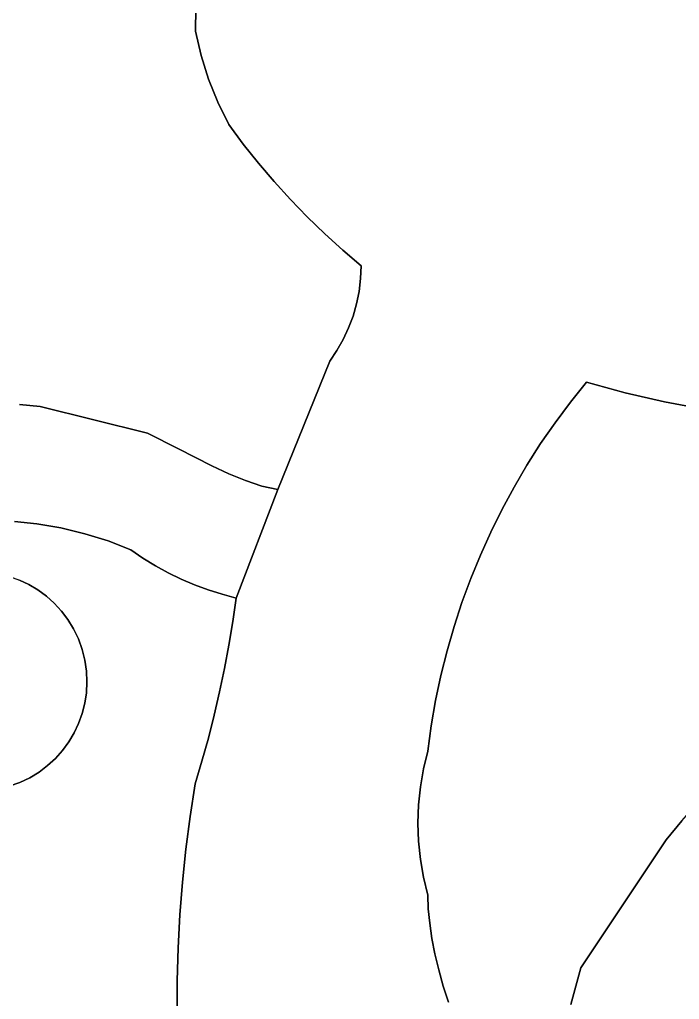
# Model space of a CAD drawing. Header units: inches. Extents: x 37.5 to 70.3, y 17.4 to 61.6.
# Drawn here: x 53.357 to 55.928, y 25.22 to 29.036 of the extents above; entities that cross this region are included whole.
import ezdxf

# ---------------------------------------------------------------- set-up
doc = ezdxf.new("R2010")
doc.units = ezdxf.units.IN
doc.layers.add('SURFACES_FOR_SKETCHUP', color=7, linetype='Continuous')

msp = doc.modelspace()

# ---------------------------------------------------------------- linework, layer by layer
at = {"layer": 'SURFACES_FOR_SKETCHUP'}
for points, invisible_edges in [([(54.0442, 29.0803), (54.0644, 28.8964), (55.1252, 29.518)], 11), ([(54.0936, 28.804), (55.1252, 29.518), (54.0644, 28.8964)], 3), ([(55.1252, 29.518), (54.0936, 28.804), (55.1903, 29.4511)], 3), ([(54.1295, 28.714), (55.1903, 29.4511), (54.0936, 28.804)], 3), ([(54.2284, 28.5508), (55.1903, 29.4511), (54.1295, 28.714)], 11), ([(54.2873, 28.4768), (55.1903, 29.4511), (54.2284, 28.5508)], 3), ([(55.1903, 29.4511), (54.2873, 28.4768), (55.2598, 29.3886)], 3), ([(54.3485, 28.4048), (55.2598, 29.3886), (54.2873, 28.4768)], 3), ([(55.2598, 29.3886), (54.3485, 28.4048), (55.3335, 29.3309)], 3), ([(54.4121, 28.3348), (55.3335, 29.3309), (54.3485, 28.4048)], 3), ([(54.4779, 28.2669), (55.3335, 29.3309), (54.4121, 28.3348)], 3), ([(55.3335, 29.3309), (54.4779, 28.2669), (55.4113, 29.2782)], 3), ([(54.5458, 28.2013), (55.4113, 29.2782), (54.4779, 28.2669)], 3), ([(54.6159, 28.1378), (55.4113, 29.2782), (54.5458, 28.2013)], 3), ([(55.4113, 29.2782), (54.6159, 28.1378), (55.4928, 29.2307)], 3), ([(56.6403, 28.9088), (55.9565, 29.2799), (55.8582, 29.1998)], 9), ([(54.6882, 28.0766), (55.4928, 29.2307), (54.6159, 28.1378)], 3), ([(55.4928, 29.2307), (54.6882, 28.0766), (55.5779, 29.1887)], 3), ([(55.7579, 29.1222), (56.6459, 28.8611), (55.8582, 29.1998)], 3), ([(56.6403, 28.9088), (55.8582, 29.1998), (56.6421, 28.8849)], 3), ([(56.6421, 28.8849), (55.8582, 29.1998), (56.6459, 28.8611)], 3), ([(53.252, 29.0673), (53.2589, 29.0202), (54.0389, 29.1694)], 10), ([(54.0442, 29.0803), (54.0389, 29.1694), (53.2589, 29.0202)], 10), ([(55.5779, 29.1887), (54.6882, 28.0766), (55.6663, 29.1525)], 3), ([(55.6663, 29.1525), (54.6882, 28.0766), (55.5654, 27.6232)], 11), ([(55.6663, 29.1525), (55.5654, 27.6232), (55.7579, 29.1222)], 3), ([(55.7168, 27.5822), (55.7579, 29.1222), (55.5654, 27.6232)], 3), ([(55.8694, 27.5472), (55.7579, 29.1222), (55.7168, 27.5822)], 3), ([(55.7579, 29.1222), (55.8694, 27.5472), (56.6518, 28.8375)], 11), ([(56.6518, 28.8375), (56.6459, 28.8611), (55.7579, 29.1222)], 10), ([(54.042, 28.9909), (54.0442, 29.0803), (53.2589, 29.0202)], 10), ([(54.042, 28.9909), (54.0644, 28.8964), (54.0442, 29.0803)], 2), ([(53.2611, 28.9732), (54.042, 28.9909), (53.2589, 29.0202)], 3), ([(54.042, 28.9909), (53.2587, 28.9268), (54.0644, 28.8964)], 3), ([(53.2587, 28.9268), (54.042, 28.9909), (53.2611, 28.9732)], 3), ([(53.2517, 28.8813), (54.0644, 28.8964), (53.2587, 28.9268)], 3), ([(54.0644, 28.8964), (53.2405, 28.8369), (54.0936, 28.804)], 3), ([(53.2405, 28.8369), (54.0644, 28.8964), (53.2517, 28.8813)], 3), ([(53.2251, 28.7939), (54.0936, 28.804), (53.2405, 28.8369)], 3), ([(56.0232, 27.5182), (56.6518, 28.8375), (55.8694, 27.5472)], 3), ([(53.2057, 28.7527), (54.1295, 28.714), (53.2251, 28.7939)], 3), ([(54.0936, 28.804), (53.2251, 28.7939), (54.1295, 28.714)], 3), ([(53.1825, 28.7135), (54.1295, 28.714), (53.2057, 28.7527)], 3), ([(53.1555, 28.6766), (54.172, 28.6267), (53.1825, 28.7135)], 3), ([(54.1295, 28.714), (53.1825, 28.7135), (54.172, 28.6267)], 3), ([(54.172, 28.6267), (54.2284, 28.5508), (54.1295, 28.714)], 2), ([(53.1251, 28.6424), (54.172, 28.6267), (53.1555, 28.6766)], 3), ([(53.1251, 28.6424), (53.0913, 28.6111), (53.4371, 27.5286)], 10), ([(54.172, 28.6267), (53.1251, 28.6424), (53.4371, 27.5286)], 11), ([(53.4371, 27.5286), (54.2284, 28.5508), (54.172, 28.6267)], 9), ([(53.356, 27.537), (53.4371, 27.5286), (53.0913, 28.6111)], 10), ([(53.4371, 27.5286), (54.2873, 28.4768), (54.2284, 28.5508)], 9), ([(53.4371, 27.5286), (53.8547, 27.4255), (54.2873, 28.4768)], 10), ([(54.3485, 28.4048), (54.2873, 28.4768), (53.8547, 27.4255)], 10), ([(54.4121, 28.3348), (54.3485, 28.4048), (53.8547, 27.4255)], 10), ([(54.4121, 28.3348), (53.8547, 27.4255), (54.4779, 28.2669)], 3), ([(53.8547, 27.4255), (54.5655, 27.7051), (54.4779, 28.2669)], 11), ([(54.4779, 28.2669), (54.5655, 27.7051), (54.5458, 28.2013)], 3), ([(54.6389, 27.8348), (54.5458, 28.2013), (54.6179, 27.7899)], 3), ([(54.5934, 27.7466), (54.6179, 27.7899), (54.5458, 28.2013)], 10), ([(54.5655, 27.7051), (54.5934, 27.7466), (54.5458, 28.2013)], 10), ([(54.5458, 28.2013), (54.6562, 27.8812), (54.6159, 28.1378)], 3), ([(54.6562, 27.8812), (54.5458, 28.2013), (54.6389, 27.8348)], 3), ([(54.6859, 28.0267), (54.6882, 28.0766), (54.6159, 28.1378)], 8), ([(54.6699, 27.9288), (54.6798, 27.9773), (54.6159, 28.1378)], 10), ([(54.6859, 28.0267), (54.6159, 28.1378), (54.6798, 27.9773)], 3), ([(54.6562, 27.8812), (54.6699, 27.9288), (54.6159, 28.1378)], 10), ([(54.6859, 28.0267), (55.5654, 27.6232), (54.6882, 28.0766)], 3), ([(54.6798, 27.9773), (55.5654, 27.6232), (54.6859, 28.0267)], 3), ([(54.6699, 27.9288), (55.5031, 27.5455), (54.6798, 27.9773)], 3), ([(55.5654, 27.6232), (54.6798, 27.9773), (55.5031, 27.5455)], 3), ([(54.6562, 27.8812), (55.4437, 27.4658), (54.6699, 27.9288)], 3), ([(55.5031, 27.5455), (54.6699, 27.9288), (55.4437, 27.4658)], 3), ([(54.6389, 27.8348), (55.4437, 27.4658), (54.6562, 27.8812)], 3), ([(54.6389, 27.8348), (54.6179, 27.7899), (55.3873, 27.3841)], 10), ([(55.4437, 27.4658), (54.6389, 27.8348), (55.3873, 27.3841)], 3), ([(54.6179, 27.7899), (54.5934, 27.7466), (55.334, 27.3006)], 10), ([(55.3873, 27.3841), (54.6179, 27.7899), (55.334, 27.3006)], 3), ([(54.5934, 27.7466), (54.5655, 27.7051), (55.334, 27.3006)], 10), ([(53.8547, 27.4255), (53.9764, 27.3644), (54.5655, 27.7051)], 10), ([(53.9764, 27.3644), (54.1062, 27.298), (54.5655, 27.7051)], 10), ([(54.172, 27.2672), (54.5655, 27.7051), (54.1062, 27.298)], 3), ([(54.172, 27.2672), (54.2374, 27.2403), (54.5655, 27.7051)], 10), ([(54.3014, 27.2191), (54.5655, 27.7051), (54.2374, 27.2403)], 3), ([(54.3014, 27.2191), (54.3633, 27.2052), (54.5655, 27.7051)], 8), ([(54.3633, 27.2052), (55.2368, 27.1284), (54.5655, 27.7051)], 3), ([(55.2839, 27.2153), (54.5655, 27.7051), (55.2368, 27.1284)], 3), ([(55.334, 27.3006), (54.5655, 27.7051), (55.2839, 27.2153)], 3), ([(55.5654, 27.6232), (55.5031, 27.5455), (55.7168, 27.5822)], 2), ([(55.8694, 27.5472), (55.7168, 27.5822), (55.3873, 27.3841)], 10), ([(55.4437, 27.4658), (55.3873, 27.3841), (55.7168, 27.5822)], 10), ([(55.5031, 27.5455), (55.4437, 27.4658), (55.7168, 27.5822)], 10), ([(53.356, 27.537), (53.3366, 27.081), (53.4371, 27.5286)], 3), ([(53.4237, 27.0715), (53.4371, 27.5286), (53.3366, 27.081)], 3), ([(53.5179, 27.0557), (53.4371, 27.5286), (53.4237, 27.0715)], 3), ([(53.4371, 27.5286), (53.5179, 27.0557), (53.8547, 27.4255)], 3), ([(55.2368, 27.1284), (56.0232, 27.5182), (55.2839, 27.2153)], 3), ([(56.0232, 27.5182), (55.2368, 27.1284), (56.3462, 26.307)], 11), ([(55.2839, 27.2153), (55.8694, 27.5472), (55.334, 27.3006)], 3), ([(55.8694, 27.5472), (55.2839, 27.2153), (56.0232, 27.5182)], 3), ([(55.334, 27.3006), (55.8694, 27.5472), (55.3873, 27.3841)], 3), ([(53.6106, 27.0335), (53.8547, 27.4255), (53.5179, 27.0557)], 3), ([(53.6106, 27.0335), (53.7017, 27.0051), (53.8547, 27.4255)], 10), ([(53.9764, 27.3644), (53.8547, 27.4255), (53.7017, 27.0051)], 10), ([(53.7907, 26.9705), (53.9764, 27.3644), (53.7017, 27.0051)], 3), ([(53.7907, 26.9705), (53.8377, 26.9385), (53.9764, 27.3644)], 10), ([(54.1062, 27.298), (53.9764, 27.3644), (53.8377, 26.9385)], 10), ([(53.8377, 26.9385), (53.886, 26.9089), (54.1062, 27.298)], 10), ([(53.9357, 26.8816), (54.1062, 27.298), (53.886, 26.9089)], 3), ([(54.1062, 27.298), (53.9357, 26.8816), (54.172, 27.2672)], 3), ([(53.9866, 26.8568), (54.172, 27.2672), (53.9357, 26.8816)], 3), ([(53.9866, 26.8568), (54.0387, 26.8345), (54.172, 27.2672)], 10), ([(54.2374, 27.2403), (54.172, 27.2672), (54.0387, 26.8345)], 10), ([(54.0387, 26.8345), (54.0918, 26.8147), (54.2374, 27.2403)], 10), ([(54.1459, 26.7974), (54.2374, 27.2403), (54.0918, 26.8147)], 3), ([(54.1459, 26.7974), (54.3014, 27.2191), (54.2374, 27.2403)], 9), ([(54.1459, 26.7974), (54.2008, 26.7828), (54.3014, 27.2191)], 10), ([(54.3633, 27.2052), (54.3014, 27.2191), (54.2008, 26.7828)], 2), ([(54.2008, 26.7828), (55.0499, 26.6718), (54.3633, 27.2052)], 3), ([(55.2368, 27.1284), (54.3633, 27.2052), (55.1929, 27.0399)], 3), ([(55.1523, 26.9499), (54.3633, 27.2052), (55.1148, 26.8585)], 3), ([(55.1929, 27.0399), (54.3633, 27.2052), (55.1523, 26.9499)], 3), ([(55.0807, 26.7657), (54.3633, 27.2052), (55.0499, 26.6718)], 3), ([(55.1148, 26.8585), (54.3633, 27.2052), (55.0807, 26.7657)], 3), ([(55.1929, 27.0399), (56.2732, 26.2482), (55.2368, 27.1284)], 3), ([(56.3462, 26.307), (55.2368, 27.1284), (56.2732, 26.2482)], 3), ([(53.3366, 27.081), (53.3174, 26.867), (53.4237, 27.0715)], 3), ([(53.356, 26.8531), (53.4237, 27.0715), (53.3174, 26.867)], 3), ([(53.3931, 26.8355), (53.4237, 27.0715), (53.356, 26.8531)], 3), ([(53.4237, 27.0715), (53.3931, 26.8355), (53.5179, 27.0557)], 3), ([(53.4283, 26.8145), (53.5179, 27.0557), (53.3931, 26.8355)], 3), ([(53.4614, 26.7902), (53.5179, 27.0557), (53.4283, 26.8145)], 3), ([(53.5179, 27.0557), (53.4614, 26.7902), (53.6106, 27.0335)], 3), ([(53.4921, 26.7628), (53.6106, 27.0335), (53.4614, 26.7902)], 3), ([(53.6106, 27.0335), (53.4921, 26.7628), (53.7017, 27.0051)], 3), ([(55.1523, 26.9499), (56.2021, 26.1868), (55.1929, 27.0399)], 3), ([(56.2732, 26.2482), (55.1929, 27.0399), (56.2021, 26.1868)], 3), ([(53.5202, 26.7323), (53.7017, 27.0051), (53.4921, 26.7628)], 3), ([(53.5202, 26.7323), (53.5454, 26.699), (53.7017, 27.0051)], 10), ([(53.7017, 27.0051), (53.5454, 26.699), (53.7907, 26.9705)], 3), ([(53.8377, 26.9385), (53.7907, 26.9705), (53.5454, 26.699)], 10), ([(55.1148, 26.8585), (56.2021, 26.1868), (55.1523, 26.9499)], 3), ([(53.5454, 26.699), (53.5674, 26.6629), (53.8377, 26.9385)], 10), ([(53.886, 26.9089), (53.8377, 26.9385), (53.5674, 26.6629)], 10), ([(53.5674, 26.6629), (53.586, 26.6242), (53.886, 26.9089)], 10), ([(53.9357, 26.8816), (53.886, 26.9089), (53.586, 26.6242)], 10), ([(53.6008, 26.583), (53.0676, 26.8672), (52.7835, 26.3339)], 11), ([(53.3931, 26.8355), (53.356, 26.8531), (53.0676, 26.8672)], 10), ([(53.6008, 26.583), (53.3931, 26.8355), (53.0676, 26.8672)], 11), ([(53.9357, 26.8816), (53.586, 26.6242), (53.6008, 26.583)], 9), ([(53.9357, 26.8816), (53.6008, 26.583), (53.9866, 26.8568)], 3), ([(53.3931, 26.8355), (53.6008, 26.583), (53.4283, 26.8145)], 3), ([(53.6114, 26.5406), (53.9866, 26.8568), (53.6008, 26.583)], 3), ([(53.9866, 26.8568), (53.6114, 26.5406), (54.1554, 26.5083)], 11), ([(54.1725, 26.5994), (54.0387, 26.8345), (53.9866, 26.8568)], 9), ([(54.1725, 26.5994), (53.9866, 26.8568), (54.1554, 26.5083)], 3), ([(54.1725, 26.5994), (54.0918, 26.8147), (54.0387, 26.8345)], 9), ([(55.1148, 26.8585), (55.0807, 26.7657), (56.133, 26.1228)], 10), ([(56.133, 26.1228), (56.2021, 26.1868), (55.1148, 26.8585)], 10), ([(53.6008, 26.583), (53.586, 26.6242), (53.4283, 26.8145)], 10), ([(53.4283, 26.8145), (53.586, 26.6242), (53.4614, 26.7902)], 3), ([(53.4614, 26.7902), (53.586, 26.6242), (53.4921, 26.7628)], 3), ([(54.1725, 26.5994), (54.1876, 26.6909), (54.0918, 26.8147)], 10), ([(54.1459, 26.7974), (54.0918, 26.8147), (54.1876, 26.6909)], 10), ([(54.2008, 26.7828), (54.1459, 26.7974), (54.1876, 26.6909)], 2), ([(53.5202, 26.7323), (53.4921, 26.7628), (53.5674, 26.6629)], 10), ([(53.586, 26.6242), (53.5674, 26.6629), (53.4921, 26.7628)], 10), ([(54.1876, 26.6909), (55.0225, 26.5767), (54.2008, 26.7828)], 3), ([(55.0499, 26.6718), (54.2008, 26.7828), (55.0225, 26.5767)], 3), ([(55.0807, 26.7657), (55.0499, 26.6718), (56.0658, 26.0562)], 10), ([(56.0658, 26.0562), (56.133, 26.1228), (55.0807, 26.7657)], 10), ([(53.5674, 26.6629), (53.5454, 26.699), (53.5202, 26.7323)], 8), ([(54.1725, 26.5994), (54.9985, 26.4806), (54.1876, 26.6909)], 3), ([(55.0225, 26.5767), (54.1876, 26.6909), (54.9985, 26.4806)], 3), ([(55.0499, 26.6718), (55.0225, 26.5767), (56.0658, 26.0562)], 10), ([(54.1554, 26.5083), (54.9779, 26.3836), (54.1725, 26.5994)], 3), ([(54.9985, 26.4806), (54.1725, 26.5994), (54.9779, 26.3836)], 3), ([(52.7835, 26.3339), (53.3167, 26.0498), (53.6008, 26.583)], 11), ([(53.3167, 26.0498), (53.5692, 26.2576), (53.6008, 26.583)], 11), ([(53.5692, 26.2576), (53.5867, 26.2946), (53.6008, 26.583)], 10), ([(53.6114, 26.5406), (53.6008, 26.583), (53.5867, 26.2946)], 10), ([(55.0225, 26.5767), (54.9985, 26.4806), (56.0007, 25.9872)], 10), ([(56.0007, 25.9872), (56.0658, 26.0562), (55.0225, 26.5767)], 10), ([(53.5867, 26.2946), (53.6006, 26.3333), (53.6114, 26.5406)], 10), ([(53.6006, 26.3333), (53.6108, 26.3732), (53.6114, 26.5406)], 10), ([(53.6114, 26.5406), (53.6108, 26.3732), (53.6176, 26.4981)], 3), ([(53.6176, 26.4981), (54.1554, 26.5083), (53.6114, 26.5406)], 3), ([(53.6172, 26.4142), (53.6176, 26.4981), (53.6108, 26.3732)], 3), ([(53.6172, 26.4142), (53.6195, 26.4559), (53.6176, 26.4981)], 8), ([(54.1364, 26.4175), (54.1554, 26.5083), (53.6176, 26.4981)], 10), ([(53.6195, 26.4559), (54.1364, 26.4175), (53.6176, 26.4981)], 3), ([(54.1364, 26.4175), (54.9608, 26.2856), (54.1554, 26.5083)], 3), ([(54.9779, 26.3836), (54.1554, 26.5083), (54.9608, 26.2856)], 3), ([(53.6195, 26.4559), (53.6172, 26.4142), (54.1154, 26.3272)], 10), ([(54.1154, 26.3272), (54.1364, 26.4175), (53.6195, 26.4559)], 10), ([(54.9985, 26.4806), (54.9779, 26.3836), (55.9377, 25.9156)], 10), ([(55.9377, 25.9156), (56.0007, 25.9872), (54.9985, 26.4806)], 10), ([(53.6172, 26.4142), (53.6108, 26.3732), (54.1154, 26.3272)], 10), ([(54.1154, 26.3272), (54.9472, 26.1869), (54.1364, 26.4175)], 3), ([(54.9608, 26.2856), (54.1364, 26.4175), (54.9472, 26.1869)], 3), ([(53.6108, 26.3732), (53.6006, 26.3333), (54.0925, 26.2373)], 10), ([(54.0925, 26.2373), (54.1154, 26.3272), (53.6108, 26.3732)], 10), ([(54.9779, 26.3836), (54.9608, 26.2856), (55.9377, 25.9156)], 10), ([(53.6006, 26.3333), (53.5867, 26.2946), (54.0676, 26.1479)], 10), ([(54.0676, 26.1479), (54.0925, 26.2373), (53.6006, 26.3333)], 10), ([(53.5867, 26.2946), (53.5692, 26.2576), (54.0408, 26.0591)], 10), ([(54.0408, 26.0591), (54.0676, 26.1479), (53.5867, 26.2946)], 10), ([(54.0925, 26.2373), (54.9305, 26.1176), (54.1154, 26.3272)], 3), ([(54.9472, 26.1869), (54.1154, 26.3272), (54.9305, 26.1176)], 3), ([(53.5692, 26.2576), (53.3167, 26.0498), (53.5482, 26.2224)], 3), ([(53.5692, 26.2576), (53.5482, 26.2224), (54.0408, 26.0591)], 10), ([(54.9608, 26.2856), (54.9472, 26.1869), (55.8769, 25.8416)], 10), ([(55.8769, 25.8416), (55.9377, 25.9156), (54.9608, 26.2856)], 10), ([(53.3167, 26.0498), (53.3578, 26.0647), (53.5482, 26.2224)], 10), ([(53.5482, 26.2224), (53.3578, 26.0647), (53.5239, 26.1893)], 3), ([(53.5482, 26.2224), (53.5239, 26.1893), (54.0408, 26.0591)], 10), ([(54.0676, 26.1479), (54.9186, 26.0476), (54.0925, 26.2373)], 3), ([(54.9305, 26.1176), (54.0925, 26.2373), (54.9186, 26.0476)], 3), ([(53.5239, 26.1893), (53.3578, 26.0647), (53.4964, 26.1585)], 3), ([(53.5239, 26.1893), (53.4964, 26.1585), (54.0211, 25.932)], 10), ([(54.0211, 25.932), (54.0408, 26.0591), (53.5239, 26.1893)], 10), ([(54.9472, 26.1869), (54.9305, 26.1176), (55.8769, 25.8416)], 10), ([(53.3578, 26.0647), (53.3965, 26.0832), (53.4964, 26.1585)], 10), ([(53.466, 26.1304), (53.4964, 26.1585), (53.3965, 26.0832)], 10), ([(53.4964, 26.1585), (53.466, 26.1304), (54.0046, 25.8045)], 10), ([(54.0046, 25.8045), (54.0211, 25.932), (53.4964, 26.1585)], 10), ([(54.0676, 26.1479), (54.0408, 26.0591), (54.9115, 25.9771)], 10), ([(54.0676, 26.1479), (54.9115, 25.9771), (54.9186, 26.0476)], 9), ([(53.3965, 26.0832), (53.4326, 26.1052), (53.466, 26.1304)], 8), ([(53.4326, 26.1052), (53.3965, 26.0832), (53.9913, 25.6767)], 10), ([(53.466, 26.1304), (53.4326, 26.1052), (54.0046, 25.8045)], 10), ([(53.9913, 25.6767), (54.0046, 25.8045), (53.4326, 26.1052)], 10), ([(54.9305, 26.1176), (54.9186, 26.0476), (55.8769, 25.8416)], 10), ([(53.3578, 26.0647), (53.3167, 26.0498), (53.9813, 25.5486)], 10), ([(53.3965, 26.0832), (53.3578, 26.0647), (53.9913, 25.6767)], 10), ([(53.9813, 25.5486), (53.9913, 25.6767), (53.3578, 26.0647)], 10), ([(53.3167, 26.0498), (53.0924, 25.1026), (53.9813, 25.5486)], 11), ([(54.0408, 26.0591), (54.0211, 25.932), (54.9091, 25.9064)], 10), ([(54.9091, 25.9064), (54.9115, 25.9771), (54.0408, 26.0591)], 10), ([(54.9115, 25.9771), (55.8769, 25.8416), (54.9186, 26.0476)], 3), ([(54.9115, 25.9771), (54.9091, 25.9064), (55.8769, 25.8416)], 10), ([(54.0211, 25.932), (54.0046, 25.8045), (54.9114, 25.8356)], 10), ([(54.9114, 25.8356), (54.9091, 25.9064), (54.0211, 25.932)], 10), ([(55.9377, 25.9156), (55.8769, 25.8416), (56.2711, 25.5385)], 10), ([(54.9091, 25.9064), (54.9114, 25.8356), (55.8769, 25.8416)], 10), ([(54.9185, 25.7651), (54.9114, 25.8356), (54.0046, 25.8045)], 10), ([(54.9114, 25.8356), (54.9185, 25.7651), (55.8769, 25.8416)], 10), ([(54.9185, 25.7651), (54.9304, 25.6951), (55.8769, 25.8416)], 10), ([(55.5433, 25.3432), (55.8769, 25.8416), (54.9304, 25.6951)], 10), ([(55.8769, 25.8416), (55.5433, 25.3432), (56.122, 25.3274)], 10), ([(56.122, 25.3274), (56.1694, 25.3995), (55.8769, 25.8416)], 10), ([(56.1694, 25.3995), (56.2191, 25.4699), (55.8769, 25.8416)], 10), ([(56.2191, 25.4699), (56.2711, 25.5385), (55.8769, 25.8416)], 10), ([(54.0046, 25.8045), (53.9913, 25.6767), (54.9185, 25.7651)], 10), ([(54.9304, 25.6951), (54.9185, 25.7651), (53.9913, 25.6767)], 10), ([(53.9913, 25.6767), (53.9813, 25.5486), (54.9304, 25.6951)], 10), ([(54.9494, 25.5728), (54.9304, 25.6951), (53.9813, 25.5486)], 11), ([(54.9494, 25.5728), (54.9471, 25.6258), (54.9304, 25.6951)], 8), ([(54.9471, 25.6258), (55.5433, 25.3432), (54.9304, 25.6951)], 3), ([(54.9471, 25.6258), (54.9494, 25.5728), (55.5433, 25.3432)], 10), ([(54.9549, 25.5164), (54.9494, 25.5728), (53.9813, 25.5486)], 10), ([(54.9549, 25.5164), (55.5433, 25.3432), (54.9494, 25.5728)], 3), ([(53.9745, 25.4203), (53.9813, 25.5486), (53.0924, 25.1026)], 10), ([(53.9813, 25.5486), (53.9745, 25.4203), (54.9549, 25.5164)], 10), ([(54.9636, 25.4574), (54.9549, 25.5164), (53.9745, 25.4203)], 10), ([(54.9636, 25.4574), (55.5433, 25.3432), (54.9549, 25.5164)], 3), ([(53.9745, 25.4203), (53.9709, 25.2919), (54.9636, 25.4574)], 10), ([(54.9754, 25.3965), (54.9636, 25.4574), (53.9709, 25.2919)], 10), ([(54.9754, 25.3965), (55.5433, 25.3432), (54.9636, 25.4574)], 3), ([(53.2315, 24.9708), (53.9745, 25.4203), (53.0924, 25.1026)], 3), ([(53.9745, 25.4203), (53.2315, 24.9708), (53.9709, 25.2919)], 3), ([(54.9902, 25.3343), (54.9754, 25.3965), (53.9709, 25.2919)], 10), ([(54.9902, 25.3343), (55.5433, 25.3432), (54.9754, 25.3965)], 3), ([(55.008, 25.2716), (55.5433, 25.3432), (54.9902, 25.3343)], 3), ([(55.5433, 25.3432), (55.008, 25.2716), (55.5045, 25.1997)], 3), ([(55.5045, 25.1997), (55.9939, 25.1018), (55.5433, 25.3432)], 3), ([(56.0769, 25.2538), (55.5433, 25.3432), (56.0342, 25.1785)], 3), ([(56.0342, 25.1785), (55.5433, 25.3432), (55.9939, 25.1018)], 3), ([(56.0769, 25.2538), (56.122, 25.3274), (55.5433, 25.3432)], 10), ([(53.9709, 25.2919), (53.9705, 25.1633), (54.9902, 25.3343)], 10), ([(55.008, 25.2716), (54.9902, 25.3343), (53.9705, 25.1633)], 10), ([(53.9709, 25.2919), (53.2315, 24.9708), (53.9705, 25.1633)], 3), ([(53.9705, 25.1633), (53.9734, 25.0348), (55.008, 25.2716)], 10), ([(55.0288, 25.2091), (55.008, 25.2716), (53.9734, 25.0348)], 10), ([(55.008, 25.2716), (55.0288, 25.2091), (55.5045, 25.1997)], 10)]:
    msp.add_3dface(points, dxfattribs=dict(at, invisible_edges=invisible_edges))

doc.saveas('drawing.dxf')
